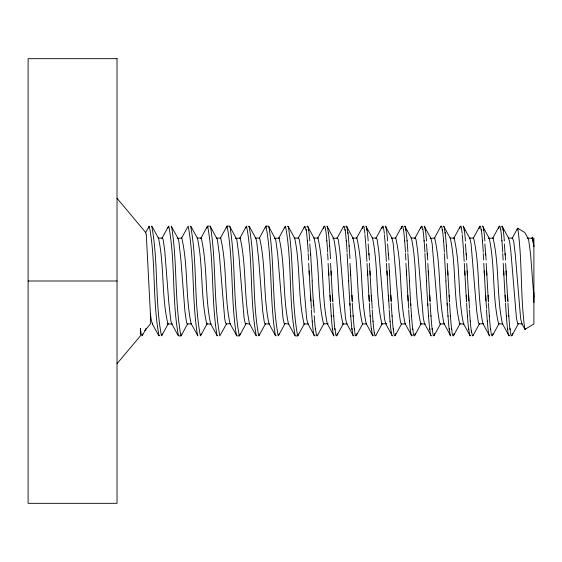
<?xml version="1.0" encoding="UTF-8"?>
<svg xmlns="http://www.w3.org/2000/svg" width="562" height="562" viewBox="0 0 562 562"><rect width="100%" height="100%" fill="white"/><g stroke="black" fill="none" stroke-linecap="round" stroke-linejoin="round"><path stroke-width="0.84" d="M533.9 292.121L533.9 302.475M517.117 229.907L517.771 228.249L524.824 232.535L528.61 239.51L530.612 254.502L533.851 296.996M148.494 227.982L149.302 226.114C156.103 261.99 152.232 300.01 159.032 335.886L159.439 335.416M167.947 227.982L168.762 226.114C175.555 261.99 171.684 300.01 178.484 335.886L180.915 335.886L181.322 335.416L187.764 323.586L187.357 323.951L186.549 322.49L184.926 311.376L180.845 259.131L178.842 241.316L178.035 238.414L171.192 226.114M117.029 363.705L140.374 335.886L140.388 328.531L141.195 334.018L142.01 335.886L142.818 334.018M151.333 226.584L151.733 226.114C158.533 261.99 154.662 300.01 161.463 335.886L162.27 334.018M206.858 227.982L207.666 226.114L210.097 226.114L217.346 239.51L219.349 254.502L224.645 318.197L225.453 322.49L226.261 323.951L230.813 323.586M181.322 335.416L181.73 334.018M226.31 227.982L227.118 226.114L229.549 226.114L236.799 239.51L238.801 254.502L244.098 318.197L245.313 323.586L249.858 323.951L249.479 323.621C243.585 295.598 246.599 265.812 240.157 238.077L235.583 238.414M190.237 226.584L190.644 226.114C197.445 261.99 193.574 300.01 200.374 335.886L201.182 334.018M245.763 227.982L246.57 226.114C253.371 261.99 249.5 300.01 256.3 335.886L256.708 335.416M265.215 227.982L266.03 226.114L268.46 226.114L275.71 239.51L277.712 254.502L283.002 318.197L284.217 323.586L288.77 323.951L288.39 323.621C282.489 295.598 285.503 265.812 279.068 238.077L274.495 238.414M216.946 238.414L216.539 238.049L220.676 238.049C227.16 265.763 224.147 295.549 229.998 323.586L236.848 335.886L239.279 335.886L240.086 334.018M284.674 227.982L285.482 226.114C292.282 261.99 288.411 300.01 295.212 335.886L297.642 335.886L298.043 335.416L304.485 323.586L304.077 323.951C297.6 296.237 300.614 266.451 294.755 238.414L288.32 226.584L287.913 226.114L287.505 226.584M248.601 226.584L249.008 226.114C255.801 261.99 251.938 300.01 258.731 335.886L259.546 334.018M304.126 227.982L304.934 226.114L306.149 230.294M268.868 226.584C274.727 262.637 271.664 300.101 278.183 335.886L278.998 334.018M298.043 335.416L298.45 334.018M521.81 323.586L522.21 323.951L517.665 323.586L516.45 318.197L510.753 250.315L509.537 241.168L508.343 238.049L512.488 238.049L513.703 241.316L515.326 254.853L520.616 318.408L521.81 323.586L524.796 329.072L525.098 329.297L525.407 328.7M148.902 226.584L145.558 232.717L146.239 234.48M168.354 226.584L161.912 238.414L162.32 238.049L163.128 239.51L164.75 250.624L168.832 302.869L170.827 320.684L171.642 323.586L178.077 335.416M142.418 335.416L146.099 328.644L144.961 330.414L150.384 323.951L150.384 313.434L146.303 234.811M207.259 226.584L200.824 238.414L201.224 238.049C207.708 265.763 204.687 295.549 210.546 323.586L216.988 335.416L217.396 335.886L217.796 335.416M161.87 335.416L168.305 323.586L167.905 323.951C161.42 296.237 164.441 266.451 158.582 238.414L152.14 226.584M226.718 226.584L220.276 238.414L220.704 238.077M246.17 226.584L239.728 238.414L240.157 238.077M200.775 335.416L207.216 323.586L206.809 323.951C200.332 296.237 203.346 266.451 197.487 238.414L191.052 226.584M265.622 226.584L259.18 238.414L259.588 238.049C266.065 265.763 263.051 295.549 268.91 323.586L275.352 335.416L275.752 335.886L276.16 335.416M285.075 226.584L278.633 238.414L279.068 238.077M239.686 335.416L246.121 323.586L245.72 323.951M304.527 226.584L298.092 238.414L298.492 238.049L299.307 239.51L300.93 250.624L306.627 318.408L307.814 323.586L314.256 335.416M259.138 335.416L265.58 323.586L265.173 323.951L264.365 322.49L262.742 311.376L258.661 259.131L256.658 241.316L255.851 238.414L249.409 226.584M323.986 226.584L317.544 238.414L317.952 238.049C324.429 265.763 321.415 295.549 327.267 323.586L333.709 335.416M278.59 335.416L285.032 323.586L284.625 323.951M343.438 226.584L336.996 238.414L337.404 238.049L338.212 239.51L339.834 250.624L345.532 318.408L346.726 323.586L353.168 335.416M362.89 226.584L356.448 238.414L356.856 238.049C363.34 265.763 360.319 295.549 366.178 323.586L372.62 335.416M317.495 335.416L323.937 323.586L323.536 323.951C317.052 296.237 320.066 266.451 314.214 238.414L307.772 226.584M382.35 226.584L375.901 238.414L376.308 238.049L377.123 239.51L378.739 250.624L384.443 318.408L385.63 323.586L392.072 335.416M336.954 335.416L343.396 323.586L342.989 323.951C336.505 296.237 339.525 266.451 333.666 238.414L327.225 226.584M401.802 226.584L395.36 238.414L395.76 238.049C402.244 265.763 399.231 295.549 405.083 323.586L411.524 335.416M356.406 335.416L362.848 323.586L362.441 323.951C355.964 296.237 358.978 266.451 353.119 238.414L346.677 226.584M421.254 226.584L414.812 238.414L415.22 238.049L416.028 239.51L417.65 250.624L423.348 318.408L424.542 323.586L430.984 335.416M375.859 335.416L382.301 323.586L381.893 323.951C375.416 296.237 378.43 266.451 372.578 238.414L366.136 226.584M440.706 226.584L434.264 238.414L434.672 238.049C441.149 265.763 438.135 295.549 443.994 323.586L450.436 335.416M395.311 335.416L401.753 323.586L401.352 323.951L400.537 322.49L398.915 311.376L393.217 243.592L392.03 238.414L385.588 226.584M460.159 226.584L453.717 238.414L454.124 238.049C460.608 265.763 457.587 295.549 463.446 323.586L469.888 335.416M414.77 335.416L421.212 323.586L420.805 323.951C414.32 296.237 417.341 266.451 411.482 238.414L405.04 226.584M479.618 226.584L473.176 238.414L473.576 238.049C480.06 265.763 477.047 295.549 482.899 323.586L489.34 335.416M434.222 335.416L440.664 323.586L440.257 323.951L439.449 322.49L437.826 311.376L432.129 243.592L430.935 238.414L424.493 226.584M499.07 226.584L492.628 238.414L493.036 238.049C499.513 265.763 496.499 295.549 502.351 323.586L508.8 335.416M453.674 335.416L460.116 323.586L459.709 323.951C453.232 296.237 456.246 266.451 450.387 238.414L443.945 226.584M517.469 228.516L512.08 238.414L512.516 238.077M473.127 335.416L479.569 323.586L479.168 323.951L478.353 322.49L476.731 311.376L471.033 243.592L469.846 238.414L463.404 226.584M492.586 335.416L499.028 323.586L498.62 323.951C492.136 296.237 495.157 266.451 489.298 238.414L482.856 226.584M512.038 335.416L518.48 323.586L518.073 323.951M235.963 238.077L236.398 238.414M167.905 323.951L172.07 323.923M206.809 323.951L210.982 323.923M230.406 323.951L229.998 323.586M177.227 238.414L181.772 238.049C188.249 265.763 185.235 295.549 191.094 323.586L197.936 335.886M332.859 238.414L337.404 238.049M352.69 238.077L356.884 238.077M391.595 238.077L395.788 238.077M323.536 323.951L328.082 323.586M430.127 238.414L434.7 238.077M381.893 323.951L386.445 323.586M488.483 238.414L493.064 238.077M420.805 323.951L424.97 323.923M532.727 237.712L533.9 246.409L532.347 238.414L527.802 238.049L527.395 238.414M459.709 323.951L463.882 323.923M479.168 323.951L483.713 323.586M531.533 238.414L531.968 238.077M181.8 238.077L181.364 238.414L188.214 226.114C194.733 261.899 191.67 299.363 197.536 335.416M226.261 323.951L226.669 323.586L219.826 335.886C213.3 300.101 216.363 262.637 210.504 226.584M525.098 329.297L533.9 323.951L533.9 238.049M162.32 238.049L158.175 238.049L158.582 238.414M201.252 238.077L197.086 238.049L197.487 238.414M259.616 238.077L255.443 238.049L255.851 238.414M298.492 238.049L294.355 238.049L294.755 238.414M317.98 238.077L313.807 238.049L314.214 238.414M376.308 238.049L372.17 238.049L372.578 238.414M415.22 238.049L411.075 238.049L411.482 238.414M454.152 238.077L449.986 238.049L450.387 238.414M473.604 238.077L469.439 238.049L469.846 238.414M28.1 281L117.029 281M187.357 323.951L191.502 323.951L191.122 323.621M265.173 323.951L269.339 323.923L268.91 323.586M304.077 323.951L308.25 323.923L307.814 323.586M342.989 323.951L347.126 323.951L346.726 323.586M362.441 323.951L366.614 323.923L366.206 323.621M401.352 323.951L405.49 323.951L405.111 323.621M440.257 323.951L444.401 323.951L444.022 323.621M498.62 323.951L502.758 323.951L502.379 323.621M274.902 238.049L275.303 238.414M177.627 238.049L178.035 238.414M210.574 323.621L210.954 323.951M171.663 323.621L172.042 323.951M150.384 313.434L151.403 320.832L152.59 323.951M527.802 238.049L528.203 238.414M488.891 238.049L489.298 238.414M430.527 238.049L430.935 238.414M391.623 238.049L392.03 238.414M483.306 323.951L482.899 323.586M463.474 323.621L463.854 323.951M352.718 238.049L353.119 238.414M333.259 238.049L333.666 238.414M424.57 323.621L424.942 323.951M385.658 323.621L386.038 323.951M327.295 323.621L327.674 323.951M266.03 226.114C272.549 261.899 269.486 299.363 275.352 335.416M227.118 226.114C233.644 261.899 230.582 299.363 236.44 335.416M207.666 226.114C214.192 261.899 211.122 299.363 216.988 335.416M297.642 335.886C291.116 300.101 294.179 262.637 288.32 226.584M239.279 335.886C232.752 300.101 235.822 262.637 229.956 226.584M180.915 335.886C174.396 300.101 177.459 262.637 171.593 226.584M288.362 323.586L294.804 335.416M249.458 323.586L255.893 335.416M152.183 323.586L158.625 335.416M117.029 198.295L145.804 232.591M502.309 226.584L508.751 238.414M517.771 228.249C522.505 261.534 520.201 295.724 524.796 329.072M502.716 227.982L503.123 230.294M483.264 227.982L483.664 230.294M480.833 227.982L481.234 230.294M463.805 227.982L464.212 230.294M461.374 227.982L462.189 233.469M469.481 334.018L468.673 328.531M444.352 227.982L445.167 233.469M441.922 227.982L442.329 230.294M450.029 334.018L449.221 328.531M424.9 227.982L425.308 230.294M433.007 334.018L432.192 328.531M405.448 227.982L405.855 230.294M383.558 227.982L384.373 233.469M366.536 227.982L366.944 230.294M364.106 227.982L364.921 233.469M372.213 334.018L371.405 328.531M347.084 227.982L347.899 233.469M344.654 227.982L345.061 230.294M352.76 334.018L351.945 328.531M327.632 227.982L328.44 233.469M335.739 334.018L334.924 328.531M308.18 227.982L308.58 230.294M316.287 334.018L315.472 328.531M510.008 328.531L510.415 331.706M507.577 328.531L507.985 331.706M490.556 328.531L490.963 331.706M451.651 328.531L452.052 331.706M429.761 328.531L430.169 331.706M412.74 328.531L413.147 331.706M393.288 328.531L393.695 331.706M354.383 328.531L354.784 331.706M332.493 328.531L332.901 331.706M505.147 253.553L505.554 259.995M502.716 253.553L503.123 259.995M485.694 253.553L486.102 259.995M483.264 253.553L483.664 259.995M486.502 308.447L485.694 295.205M466.242 253.553L466.643 259.995M469.481 308.447L468.673 295.205M444.352 253.553L445.975 281M427.331 253.553L427.738 259.995M424.9 253.553L426.523 281M407.879 253.553L409.501 281M405.448 253.553L405.855 259.995M408.686 308.447L407.879 295.205M388.426 253.553L388.827 259.995M389.234 308.447L388.426 295.205M368.967 253.553L369.374 259.995M372.213 308.447L371.405 295.205M347.084 253.553L348.707 281M327.632 253.553L328.039 259.995M310.61 253.553L312.233 281M308.18 253.553L308.58 259.995M311.418 308.447L310.61 295.205M507.577 295.205L507.985 302.005M505.147 295.205L505.554 302.005M488.125 295.205L488.533 302.005M466.242 295.205L466.643 302.005M449.221 295.205L449.621 302.005M429.761 295.205L430.169 302.005M390.857 295.205L391.264 302.005M368.967 295.205L369.374 302.005M351.945 295.205L352.353 302.005M332.493 295.205L332.901 302.005M330.063 295.205L330.47 302.005M315.064 335.1A55.062 3.084 -89.6 0 1 314.256 335.647A55.069 3.056 89.4 0 1 313.441 332.437M337.355 333.428A55.069 3.007 -89.2 0 1 336.547 335.844A55.062 3.105 89.8 0 1 335.732 334.509M317.502 335.085A55.069 3.007 -89.2 0 1 317.094 335.844A55.062 3.105 89.8 0 1 316.28 334.509M334.116 335.844A55.062 3.084 -89.6 0 1 333.709 335.647A55.069 3.056 89.4 0 1 332.894 332.437M356.807 333.442A55.062 3.084 -89.6 0 1 355.591 335.647M353.976 335.085A55.069 3.007 -89.2 0 1 353.568 335.844A55.062 3.105 89.8 0 1 352.753 334.509M375.859 335.1A55.062 3.084 -89.6 0 1 375.051 335.647A55.069 3.056 89.4 0 1 374.229 332.437M373.428 335.085A55.069 3.007 -89.2 0 1 373.028 335.844A55.062 3.105 89.8 0 1 372.206 334.509M395.711 333.442A55.062 3.084 -89.6 0 1 394.503 335.647A55.069 3.056 89.4 0 1 393.688 332.437M392.48 335.844A55.062 3.084 -89.6 0 1 392.072 335.647A55.069 3.056 89.4 0 1 391.257 332.437M415.17 333.442A55.062 3.084 -89.6 0 1 413.955 335.647A55.069 3.056 89.4 0 1 413.14 332.437M434.623 333.428A55.069 3.007 -89.2 0 1 433.822 335.844A55.062 3.105 89.8 0 1 433 334.509M412.332 335.1A55.062 3.084 -89.6 0 1 411.524 335.647A55.069 3.056 89.4 0 1 410.71 332.437M431.384 335.844A55.062 3.084 -89.6 0 1 430.977 335.647A55.069 3.056 89.4 0 1 430.162 332.437M454.075 333.442A55.062 3.084 -89.6 0 1 452.867 335.647A55.069 3.056 89.4 0 1 452.045 332.437M450.843 335.844A55.062 3.105 89.8 0 1 450.022 334.509M470.696 335.085A55.069 3.007 -89.2 0 1 470.296 335.844A55.062 3.105 89.8 0 1 469.481 334.509M492.979 333.442A55.062 3.084 -89.6 0 1 491.771 335.647A55.069 3.056 89.4 0 1 490.956 332.437M473.127 335.1A55.062 3.084 -89.6 0 1 472.319 335.647M489.748 335.844A55.062 3.084 -89.6 0 1 489.34 335.647A55.069 3.056 89.4 0 1 488.526 332.437M512.439 333.442A55.062 3.084 -89.6 0 1 511.223 335.647A55.069 3.056 89.4 0 1 510.408 332.437M509.608 335.1A55.062 3.084 -89.6 0 1 508.793 335.647A55.069 3.056 89.4 0 1 507.978 332.437M306.957 226.915A55.069 3.007 -89.2 0 1 307.365 226.156A55.062 3.105 89.8 0 1 308.18 227.491M323.586 228.558A55.062 3.084 -89.6 0 1 324.794 226.353A55.069 3.056 89.4 0 1 325.616 229.563M326.817 226.156A55.062 3.105 89.8 0 1 327.639 227.491M343.438 226.915A55.069 3.007 -89.2 0 1 343.839 226.156A55.062 3.105 89.8 0 1 344.661 227.491M362.49 228.572A55.069 3.007 -89.2 0 1 363.298 226.156A55.062 3.105 89.8 0 1 364.113 227.491M345.869 226.915A55.069 3.007 -89.2 0 1 346.269 226.156A55.062 3.105 89.8 0 1 347.091 227.491M365.729 226.156A55.062 3.105 89.8 0 1 366.543 227.491M381.942 228.572A55.069 3.007 -89.2 0 1 382.75 226.156A55.062 3.105 89.8 0 1 383.565 227.491M401.401 228.558A55.062 3.084 -89.6 0 1 402.61 226.353A55.069 3.056 89.4 0 1 403.425 229.563M385.181 226.156A55.062 3.084 -89.6 0 1 385.588 226.353A55.069 3.056 89.4 0 1 386.403 229.563M404.233 226.915A55.069 3.007 -89.2 0 1 404.633 226.156A55.062 3.105 89.8 0 1 405.448 227.491M420.854 228.558A55.062 3.084 -89.6 0 1 422.069 226.353A55.069 3.056 89.4 0 1 422.884 229.563M424.092 226.156A55.062 3.105 89.8 0 1 424.907 227.491M440.706 226.915A55.069 3.007 -89.2 0 1 441.107 226.156A55.062 3.105 89.8 0 1 441.929 227.491M459.758 228.572A55.069 3.007 -89.2 0 1 460.566 226.156A55.062 3.105 89.8 0 1 461.381 227.491M443.137 226.915A55.069 3.007 -89.2 0 1 443.544 226.156A55.062 3.105 89.8 0 1 444.359 227.491M462.997 226.156A55.062 3.105 89.8 0 1 463.812 227.491M479.21 228.572A55.069 3.007 -89.2 0 1 480.018 226.156A55.062 3.105 89.8 0 1 480.833 227.491M498.67 228.558A55.062 3.084 -89.6 0 1 499.878 226.353A55.069 3.056 89.4 0 1 500.7 229.563M482.449 226.156A55.062 3.105 89.8 0 1 483.264 227.491M501.501 226.915A55.069 3.007 -89.2 0 1 501.901 226.156A55.062 3.105 89.8 0 1 502.723 227.491M531.821 238.611A44.04 2.339 90 0 1 532.734 237.515M313.455 332.556A55.069 2.698 88.4 0 1 312.212 321.028M315.486 329.697A55.055 2.473 88 0 1 314.228 315.718M334.938 329.697A55.055 2.473 88 0 1 333.688 315.718M332.507 329.697A55.055 2.473 88 0 1 331.25 315.718M312.247 321.464A55.055 2.079 87.6 0 1 311.39 309.852M314.242 312.423A55.069 1.56 87.2 0 1 313.484 300.579M331.299 316.322A55.069 1.756 87.3 0 1 330.435 303.382M333.73 316.322A55.069 1.756 87.3 0 1 332.866 303.382M310.821 300.888A55.062 0.407 86.8 0 1 309.121 270.968M313.533 305.37A55.069 0.808 86.9 0 1 312.114 281.007M332.704 300.888A55.062 0.407 86.8 0 1 331.004 270.968M330.273 300.888A55.062 0.407 86.8 0 1 328.573 270.968M355.598 335.662A55.069 3.056 89.4 0 1 354.777 332.437M354.39 329.697A55.055 2.473 88 0 1 353.14 315.718M351.96 329.697A55.055 2.473 88 0 1 350.709 315.718M374.25 332.556A55.069 2.698 88.4 0 1 373.006 321.028M371.412 329.697A55.055 2.473 88 0 1 370.161 315.718M391.271 332.556A55.069 2.698 88.4 0 1 390.028 321.028M393.302 329.697A55.055 2.473 88 0 1 392.044 315.718M410.724 332.556A55.069 2.698 88.4 0 1 409.48 321.028M373.035 321.464A55.055 2.079 87.6 0 1 372.184 309.852M350.751 316.322A55.069 1.756 87.3 0 1 349.887 303.382M353.182 316.322A55.069 1.756 87.3 0 1 352.318 303.382M370.203 316.322A55.069 1.756 87.3 0 1 369.339 303.382M390.056 321.464A55.055 2.079 87.6 0 1 389.206 309.852M392.086 316.322A55.069 1.756 87.3 0 1 391.229 303.382M409.515 321.464A55.055 2.079 87.6 0 1 408.665 309.852M350.007 305.37A55.069 0.808 86.9 0 1 348.588 281.007M352.156 300.888A55.062 0.407 86.8 0 1 350.456 270.968M371.615 300.888A55.062 0.407 86.8 0 1 369.915 270.968M369.178 300.888A55.062 0.407 86.8 0 1 367.478 270.968M391.068 300.888A55.062 0.407 86.8 0 1 389.368 270.968M388.637 300.888A55.062 0.407 86.8 0 1 386.937 270.968M408.089 300.888A55.062 0.407 86.8 0 1 406.389 270.968M412.754 329.697A55.055 2.473 88 0 1 411.503 315.718M432.206 329.697A55.055 2.473 88 0 1 430.956 315.718M429.775 329.697A55.055 2.473 88 0 1 428.525 315.718M472.319 335.085A55.069 3.007 89.2 0 1 471.518 330.899M451.665 329.697A55.055 2.473 88 0 1 450.408 315.718M449.228 329.697A55.055 2.473 88 0 1 447.977 315.718M471.518 332.556A55.069 2.698 88.4 0 1 470.275 321.028M468.687 329.697A55.055 2.473 88 0 1 467.429 315.718M411.546 316.322A55.069 1.756 87.3 0 1 410.682 303.382M428.567 316.322A55.069 1.756 87.3 0 1 427.703 303.382M430.998 316.322A55.069 1.756 87.3 0 1 430.134 303.382M470.31 321.464A55.055 2.079 87.6 0 1 469.453 309.852M448.019 316.322A55.069 1.756 87.3 0 1 447.155 303.382M450.45 316.322A55.069 1.756 87.3 0 1 449.586 303.382M467.472 316.322A55.069 1.756 87.3 0 1 466.608 303.382M410.801 305.37A55.069 0.808 86.9 0 1 409.382 281.007M427.822 305.37A55.069 0.808 86.9 0 1 426.403 281.007M429.972 300.888A55.062 0.407 86.8 0 1 428.272 270.968M447.275 305.37A55.069 0.808 86.9 0 1 445.863 281.007M449.431 300.888A55.062 0.407 86.8 0 1 447.724 270.968M466.453 300.888A55.062 0.407 86.8 0 1 464.753 270.968M468.884 300.888A55.062 0.407 86.8 0 1 467.184 270.968M488.54 332.556A55.069 2.698 88.4 0 1 487.296 321.028M490.57 329.697A55.055 2.473 88 0 1 489.312 315.718M510.022 329.697A55.055 2.473 88 0 1 508.772 315.718M507.591 329.697A55.055 2.473 88 0 1 506.341 315.718M487.331 321.464A55.055 2.079 87.6 0 1 486.481 309.852M489.362 316.322A55.069 1.756 87.3 0 1 488.497 303.382M506.383 316.322A55.069 1.756 87.3 0 1 505.519 303.382M508.814 316.322A55.069 1.756 87.3 0 1 507.95 303.382M488.336 300.888A55.062 0.407 86.8 0 1 486.636 270.968M485.905 300.888A55.062 0.407 86.8 0 1 484.205 270.968M505.357 300.888A55.062 0.407 86.8 0 1 503.657 270.968M507.788 300.888A55.062 0.407 86.8 0 1 506.088 270.968M306.142 229.444A55.069 2.698 88.4 0 1 307.386 240.972M307.351 240.536A55.055 2.079 87.6 0 1 308.201 252.148M308.573 229.444A55.069 2.698 88.4 0 1 309.817 240.972M325.595 229.444A55.069 2.698 88.4 0 1 326.838 240.972M345.047 229.444A55.069 2.698 88.4 0 1 346.297 240.972M326.81 240.536A55.055 2.079 87.6 0 1 327.66 252.148M328.433 232.303A55.055 2.473 88 0 1 329.683 246.282M346.262 240.536A55.055 2.079 87.6 0 1 347.112 252.148M308.671 263.43A55.069 0.569 86.8 0 1 309.346 275.106M309.81 243.915A55.055 1.897 87.4 0 1 310.582 255.022M328.124 263.43A55.069 0.569 86.8 0 1 328.798 275.106M330.554 263.43A55.069 0.569 86.8 0 1 331.229 275.106M329.641 245.678A55.069 1.756 87.3 0 1 330.505 258.618M347.885 232.303A55.055 2.473 88 0 1 349.135 246.282M364.935 234.698A55.055 2.311 87.8 0 1 366.108 248.952M366.937 229.444A55.069 2.698 88.4 0 1 368.18 240.972M403.411 229.444A55.069 2.698 88.4 0 1 404.654 240.972M384.387 234.698A55.055 2.311 87.8 0 1 385.56 248.952M386.389 229.444A55.069 2.698 88.4 0 1 387.632 240.972M404.626 240.536A55.055 2.079 87.6 0 1 405.476 252.148M405.841 229.444A55.069 2.698 88.4 0 1 407.085 240.972M350.007 263.43A55.069 0.569 86.8 0 1 350.681 275.106M367.028 263.43A55.069 0.569 86.8 0 1 367.703 275.106M369.459 263.43A55.069 0.569 86.8 0 1 370.14 275.106M349.093 245.678A55.069 1.756 87.3 0 1 349.957 258.618M366.15 249.577A55.069 1.56 87.2 0 1 366.909 261.421M368.173 243.915A55.055 1.897 87.4 0 1 368.939 255.022M386.487 263.43A55.069 0.569 86.8 0 1 387.162 275.106M388.918 263.43A55.069 0.569 86.8 0 1 389.592 275.106M405.94 263.43A55.069 0.569 86.8 0 1 406.614 275.106M385.602 249.577A55.069 1.56 87.2 0 1 386.361 261.421M387.625 243.915A55.055 1.897 87.4 0 1 388.398 255.022M407.057 240.536A55.055 2.079 87.6 0 1 407.907 252.148M422.863 229.444A55.069 2.698 88.4 0 1 424.113 240.972M424.078 240.536A55.055 2.079 87.6 0 1 424.928 252.148M425.301 229.444A55.069 2.698 88.4 0 1 426.544 240.972M442.322 229.444A55.069 2.698 88.4 0 1 443.566 240.972M445.153 232.303A55.055 2.473 88 0 1 446.404 246.282M443.53 240.536A55.055 2.079 87.6 0 1 444.38 252.148M462.203 234.698A55.055 2.311 87.8 0 1 463.376 248.952M464.205 229.444A55.069 2.698 88.4 0 1 465.448 240.972M427.822 263.43A55.069 0.569 86.8 0 1 428.497 275.106M426.53 243.915A55.055 1.897 87.4 0 1 427.303 255.022M447.275 263.43A55.069 0.569 86.8 0 1 447.956 275.106M464.296 263.43A55.069 0.569 86.8 0 1 464.978 275.106M446.361 245.678A55.069 1.756 87.3 0 1 447.226 258.618M463.418 249.577A55.069 1.56 87.2 0 1 464.177 261.421M465.441 243.915A55.055 1.897 87.4 0 1 466.214 255.022M466.734 263.43A55.069 0.569 86.8 0 1 467.408 275.106M481.227 229.444A55.069 2.698 88.4 0 1 482.47 240.972M500.679 229.444A55.069 2.698 88.4 0 1 501.922 240.972M482.435 240.536A55.055 2.079 87.6 0 1 483.292 252.148M483.657 229.444A55.069 2.698 88.4 0 1 484.901 240.972M501.894 240.536A55.055 2.079 87.6 0 1 502.744 252.148M503.109 229.444A55.069 2.698 88.4 0 1 504.36 240.972M483.756 263.43A55.069 0.569 86.8 0 1 484.43 275.106M486.186 263.43A55.069 0.569 86.8 0 1 486.861 275.106M503.208 263.43A55.069 0.569 86.8 0 1 503.882 275.106M484.894 243.915A55.055 1.897 87.4 0 1 485.666 255.022M505.638 263.43A55.069 0.569 86.8 0 1 506.313 275.106M504.346 243.915A55.055 1.897 87.4 0 1 505.119 255.022M117.029 58.673L28.1 58.673L28.1 503.327L117.029 503.327L117.029 58.673"/></g></svg>
